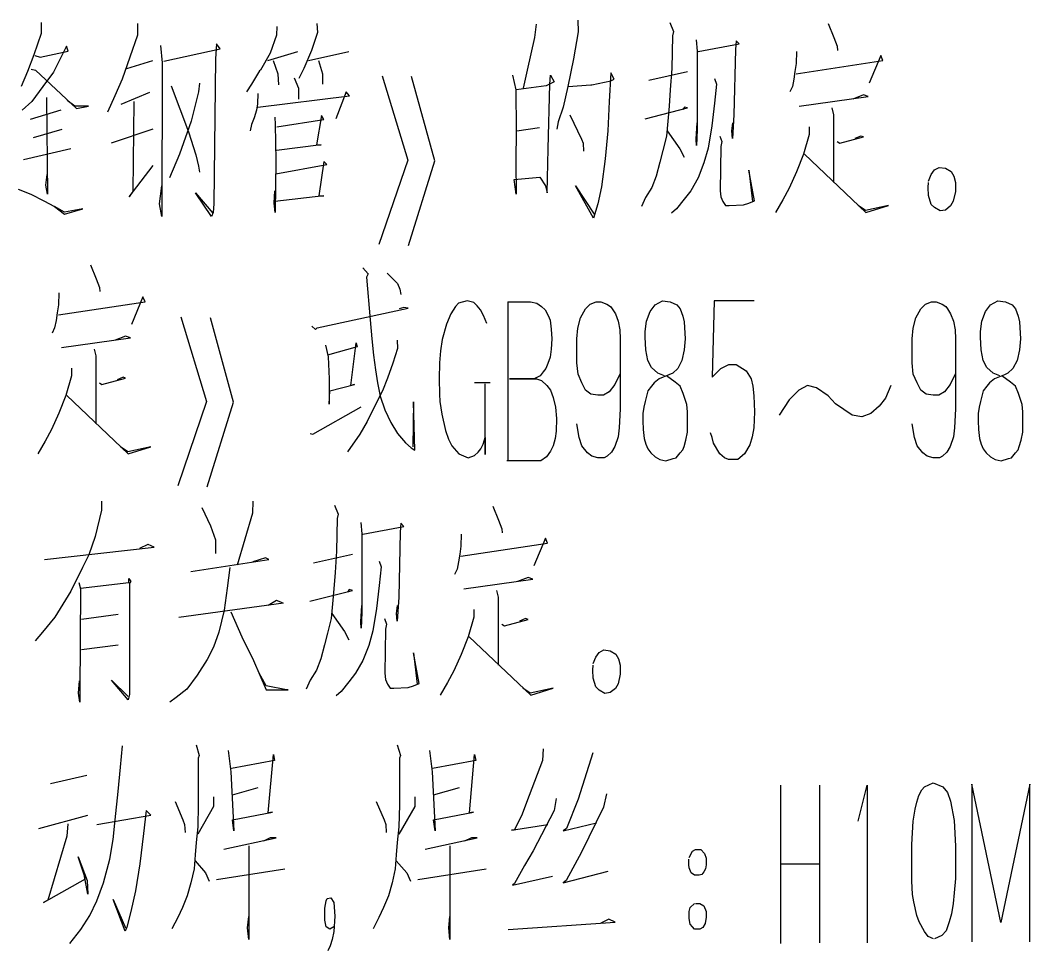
# Model space of a CAD drawing. Extents: x 0 to 8410, y 0 to 11890.
# Drawn here: x 7901.8 to 8152.7, y 10904.8 to 11136.2 of the extents above; entities that cross this region are included whole.
import ezdxf

# ---------------------------------------------------------------- set-up
doc = ezdxf.new("R2010")
doc.units = 0
doc.header["$MEASUREMENT"] = 0
doc.layers.add('6', color=7, linetype='Continuous')
doc.layers.add('8', color=7, linetype='Continuous')

# ---------------------------------------------------------------- blocks, each defined once
blk = doc.blocks.new('BLKENT759')
at = {"layer": '8', "color": 2, "linetype": 'Continuous'}
for p, q in [((7907.02, 11135.6), (7907.02, 11132.9)), ((7930.94, 11135.4), (7930.94, 11132.5)), ((7975.52, 11135.4), (7975.65, 11133.1)), ((8040.35, 11136.2), (8040.48, 11133.3)), ((8063.23, 11135.6), (8064.14, 11133.4)), ((8102.58, 11135.4), (8104.01, 11131.9)), ((7907.02, 11132.9), (7905.19, 11127.6)), ((7965.58, 11134.6), (7965.45, 11132.5)), ((7975.65, 11133.1), (7974.21, 11128.7)), ((8030.03, 11135.2), (8029.63, 11131.9)), ((8040.48, 11133.3), (8039.31, 11126.6)), ((8064.14, 11133.4), (8063.88, 11132.3)), ((7930.94, 11132.5), (7927.15, 11121.5)), ((7965.45, 11132.5), (7963.88, 11128)), ((8029.63, 11131.9), (8027.8, 11123.8)), ((8063.88, 11132.3), (8063.75, 11124.2)), ((8069.77, 11131.3), (8070.03, 11128.5)), ((8079.7, 11131.1), (8079.57, 11128.9)), ((8080.48, 11130.3), (8079.7, 11131.1)), ((8104.01, 11131.9), (8104.8, 11129.7)), ((7906.76, 11127), (7913.69, 11128.5)), ((7913.3, 11129.7), (7910.03, 11123.3)), ((7913.69, 11128.5), (7913.3, 11129.7)), ((7936.69, 11129.9), (7937.09, 11125.6)), ((7937.48, 11126), (7951.46, 11129.1)), ((7950.55, 11130.3), (7950.29, 11126.6)), ((7951.46, 11129.1), (7950.55, 11130.3)), ((7963.88, 11128), (7961.53, 11123.8)), ((7963.36, 11126.2), (7970.81, 11128.4)), ((7974.21, 11128.7), (7972.25, 11124.2)), ((7973.43, 11126.2), (7983.49, 11128.4)), ((8070.03, 11128.5), (8070.03, 11108.9)), ((8070.29, 11128.4), (8080.48, 11130.3)), ((8079.57, 11128.9), (8079.18, 11112.7)), ((8094.73, 11128.4), (8094.6, 11125.4)), ((8104.8, 11129.7), (8104.93, 11128.7)), ((7905.19, 11127.6), (7903.62, 11123.4)), ((7905.45, 11127.4), (7906.76, 11127)), ((7928.33, 11124.2), (7934.73, 11126.2)), ((7937.09, 11125.6), (7936.96, 11087.4)), ((7950.29, 11126.6), (7949.9, 11090.5)), ((7964.67, 11126.2), (7965.84, 11122.9)), ((7975.91, 11126.2), (7976.95, 11122.9)), ((8039.31, 11126.6), (8037.87, 11119.7)), ((8094.6, 11125.4), (8094.34, 11123.4)), ((8094.6, 11122.9), (8116.17, 11126.2)), ((8115.65, 11127.4), (8112.77, 11120.5)), ((8116.17, 11126.2), (8115.65, 11127.4)), ((7903.62, 11123.4), (7902.05, 11119.7)), ((7904.54, 11124), (7905.58, 11123.8)), ((7905.58, 11123.8), (7915.78, 11114.2)), ((7910.03, 11123.3), (7907.41, 11119.7)), ((7961.27, 11123.6), (7959.31, 11120.3)), ((7961.53, 11123.8), (7961.27, 11123.6)), ((7965.84, 11122.9), (7965.97, 11120.1)), ((7972.25, 11124.2), (7971.07, 11121.7)), ((7976.95, 11122.9), (7976.95, 11120.3)), ((8027.8, 11123.8), (8026.76, 11119.3)), ((8048.59, 11123.1), (8048.2, 11116)), ((8049.37, 11121.5), (8048.59, 11123.1)), ((8058, 11121.3), (8067.67, 11123.4)), ((8063.75, 11124.2), (8063.36, 11118.9)), ((8094.34, 11123.4), (8094.08, 11121.5)), ((7927.15, 11121.5), (7925.32, 11117.4)), ((7946.37, 11120.5), (7946.11, 11118.4)), ((7969.9, 11121.9), (7970.94, 11119.3)), ((7991.73, 11122.4), (7998.13, 11101.4)), ((8004.8, 11101.2), (7999.05, 11122.2)), ((8024.14, 11122.5), (8024.93, 11118.9)), ((8034.47, 11120.9), (8032.51, 11119.9)), ((8033.43, 11120.3), (8033.56, 11122.5)), ((8033.56, 11122.5), (8034.47, 11120.9)), ((8043.88, 11120.1), (8048.59, 11121.1)), ((8048.59, 11121.1), (8049.37, 11121.5)), ((8074.34, 11121.7), (8074.86, 11120.3)), ((8094.08, 11121.5), (8093.69, 11119.7)), ((7907.41, 11119.7), (7904.67, 11116)), ((7933.95, 11118.2), (7926.76, 11115.2)), ((7939.31, 11119.9), (7943.62, 11108.4)), ((7946.11, 11118.4), (7944.28, 11111.1)), ((7959.31, 11120.3), (7958, 11118.4)), ((7960.88, 11118), (7960.75, 11115.4)), ((7970.94, 11119.3), (7970.94, 11116.6)), ((7982.84, 11118.4), (7980.22, 11111.7)), ((7983.62, 11117.4), (7982.84, 11118.4)), ((8024.93, 11118.9), (8025.06, 11108.9)), ((8032.51, 11119.9), (8025.06, 11118.9)), ((8033.03, 11104.2), (8033.43, 11120.3)), ((8037.87, 11119.7), (8036.69, 11114.6)), ((8038, 11119.7), (8043.62, 11120.1)), ((8043.62, 11120.1), (8043.88, 11120.1)), ((8063.36, 11118.9), (8063.1, 11114.8)), ((8074.86, 11120.3), (8074.34, 11115.6)), ((8093.69, 11119.7), (8093.03, 11118.4)), ((7904.67, 11116), (7902.32, 11113.8)), ((7908.33, 11117), (7908.59, 11092.9)), ((7915.39, 11114.8), (7913.43, 11116.2)), ((7925.32, 11117.4), (7923.49, 11113.3)), ((7930.03, 11116), (7929.77, 11093.6)), ((7960.75, 11115.4), (7960.48, 11113.8)), ((7960.88, 11114.6), (7983.62, 11117.4)), ((8048.2, 11116), (8047.8, 11108.7)), ((8074.34, 11115.6), (8073.69, 11109.9)), ((8095.39, 11114.8), (8112.51, 11117.2)), ((8111.33, 11117.6), (8108.72, 11116.6)), ((8112.51, 11117.2), (8111.33, 11117.6)), ((7911.86, 11113.8), (7904.28, 11111.5)), ((7918.79, 11114.8), (7915.39, 11114.8)), ((7915.78, 11114.2), (7918.79, 11114.8)), ((7960.48, 11113.8), (7959.96, 11111.9)), ((8036.69, 11114.6), (8035.52, 11110.9)), ((8057.08, 11111.7), (8067.67, 11114.4)), ((8063.1, 11114.8), (8062.71, 11111.1)), ((8066.89, 11114.6), (8066.5, 11114)), ((8067.67, 11114.4), (8066.89, 11114.6)), ((8103.49, 11114.4), (8103.88, 11112.7)), ((7944.28, 11111.1), (7941.4, 11102.9)), ((7959.31, 11110.3), (7958.92, 11108.7)), ((7959.96, 11111.9), (7959.31, 11110.3)), ((7965.06, 11112.1), (7965.19, 11110.3)), ((7965.19, 11110.3), (7965.32, 11101.3)), ((7965.58, 11109.7), (7977.22, 11111.5)), ((7976.69, 11112.5), (7975.39, 11105.2)), ((7977.22, 11111.5), (7976.69, 11112.5)), ((8035.52, 11110.9), (8035.12, 11109.1)), ((8038.39, 11112.7), (8041.27, 11106.6)), ((8062.71, 11111.1), (8062.44, 11107.4)), ((8069.77, 11106.6), (8070.03, 11110.7)), ((8078.65, 11108.7), (8078.92, 11110.7)), ((8079.18, 11112.7), (8078.78, 11106.8)), ((8103.88, 11112.7), (8103.88, 11095.8)), ((7905.06, 11107), (7912.25, 11109.1)), ((7934.73, 11109.1), (7924.41, 11105.6)), ((7943.62, 11108.4), (7945.45, 11102.7)), ((8025.06, 11108.9), (8024.93, 11100.9)), ((8025.19, 11108.7), (8030.81, 11109.5)), ((8047.8, 11108.7), (8047.15, 11101.7)), ((8062.58, 11108.7), (8065.71, 11104.2)), ((8070.03, 11108.9), (8069.9, 11105)), ((8073.69, 11109.9), (8072.77, 11104.4)), ((8078.78, 11106.8), (8078.65, 11108.7)), ((8097.87, 11107.8), (8096.43, 11102.9)), ((8097.87, 11109.7), (8097.87, 11107.8)), ((8041.27, 11106.6), (8041.66, 11105.6)), ((8041.66, 11105.6), (8041.79, 11103.6)), ((8062.44, 11107.4), (8061.53, 11103.8)), ((8069.9, 11105), (8069.77, 11106.6)), ((8075.65, 11107.4), (8076.17, 11106)), ((8076.17, 11106), (8075.91, 11104.8)), ((8104.8, 11106), (8105.45, 11105.6)), ((8105.45, 11105.6), (8111.33, 11107.2)), ((8110.68, 11107.4), (8109.24, 11106.8)), ((8111.33, 11107.2), (8110.68, 11107.4)), ((7914.34, 11104.2), (7902.58, 11101.5)), ((7941.4, 11102.9), (7938.92, 11097)), ((7976.56, 11105.2), (7965.45, 11103.8)), ((7975.39, 11105.2), (7976.56, 11105.2)), ((8032.77, 11093.3), (8033.03, 11104.2)), ((8061.53, 11103.8), (8060.75, 11100.9)), ((8065.71, 11104.2), (8066.76, 11102.1)), ((8072.77, 11104.4), (8071.73, 11100.7)), ((8075.91, 11104.8), (8075.78, 11093.8)), ((8096.43, 11102.9), (8094.73, 11098.5)), ((8096.69, 11102.9), (8111.99, 11088.4)), ((7945.45, 11102.7), (7946.11, 11099.9)), ((7965.32, 11101.3), (7965.19, 11088.4)), ((7965.32, 11098), (7978, 11100.3)), ((7977.22, 11101.1), (7976.04, 11092.5)), ((7978, 11100.3), (7977.22, 11101.1)), ((7998.13, 11101.4), (7990.94, 11080.4)), ((7998.26, 11080.2), (8004.8, 11101.2)), ((8024.93, 11100.9), (8025.06, 11092.9)), ((8047.15, 11101.7), (8046.24, 11094.8)), ((8060.75, 11100.9), (8059.83, 11097.4)), ((8071.73, 11100.7), (8070.29, 11097)), ((7908.2, 11095.2), (7908.46, 11097.8)), ((7928.85, 11092.3), (7934.86, 11100.1)), ((7946.11, 11099.9), (7946.37, 11098.4)), ((8084.27, 11091.3), (8082.84, 11098.9)), ((8082.84, 11098.9), (8083.75, 11091.1)), ((8094.73, 11098.5), (8092.9, 11094.4)), ((8127.54, 11096.2), (8128.2, 11097.8)), ((8128.2, 11097.8), (8128.98, 11099)), ((8128.98, 11099), (8130.16, 11099.6)), ((8130.16, 11099.6), (8131.73, 11099.4)), ((8131.73, 11099.4), (8133.16, 11098.6)), ((8133.16, 11098.6), (8133.82, 11097.4)), ((8024.54, 11096.6), (8030.94, 11097.2)), ((8025.06, 11092.9), (8024.54, 11096.6)), ((8030.94, 11097.2), (8032.38, 11095)), ((8059.83, 11097.4), (8058.78, 11094.6)), ((8070.29, 11097), (8068.46, 11093.8)), ((8127.41, 11094.6), (8127.54, 11095.8)), ((8133.82, 11097.4), (8134.21, 11095.8)), ((8134.21, 11095.8), (8134.21, 11093.6)), ((7901.27, 11094.2), (7904.41, 11092.9)), ((7904.41, 11092.9), (7907.67, 11091.3)), ((7908.59, 11092.9), (7908.2, 11095.2)), ((7929.77, 11093.6), (7928.85, 11092.3)), ((7936.43, 11090.5), (7936.96, 11095)), ((7949.37, 11087.4), (7945.32, 11093.3)), ((7945.32, 11093.3), (7949.64, 11088.2)), ((7964.93, 11090.7), (7965.06, 11093.8)), ((8032.38, 11095), (8032.77, 11093.3)), ((8044.27, 11087), (8039.83, 11095)), ((8039.83, 11095), (8044.41, 11088)), ((8046.24, 11094.8), (8045.32, 11090.5)), ((8058.78, 11094.6), (8057.22, 11092.1)), ((8068.46, 11093.8), (8066.76, 11091.7)), ((8075.78, 11093.8), (8075.91, 11092.3)), ((8092.9, 11094.4), (8091.33, 11091.5)), ((8127.54, 11092.6), (8127.41, 11094.6)), ((8134.21, 11093.6), (8133.69, 11091.2)), ((7907.67, 11091.3), (7910.29, 11089.9)), ((7936.96, 11087.4), (7936.43, 11090.5)), ((7949.9, 11090.5), (7949.77, 11088.4)), ((7965.19, 11088.4), (7964.93, 11090.7)), ((7977.22, 11092.5), (7965.06, 11091.1)), ((7976.04, 11092.5), (7977.22, 11092.5)), ((8045.32, 11090.5), (8044.27, 11087)), ((8057.22, 11092.1), (8056.17, 11089.9)), ((8066.76, 11091.7), (8064.93, 11089.3)), ((8075.91, 11092.3), (8076.43, 11091.1)), ((8076.43, 11091.1), (8077.08, 11090.1)), ((8078, 11090.1), (8081.53, 11090.3)), ((8081.53, 11090.3), (8082.84, 11090.7)), ((8082.84, 11090.7), (8084.27, 11091.3)), ((8091.33, 11091.5), (8089.5, 11088.4)), ((8128.2, 11090.4), (8127.54, 11092.6)), ((8128.98, 11089.6), (8128.2, 11090.4)), ((8133.69, 11091.2), (8133.03, 11090)), ((7910.29, 11089.9), (7912.77, 11088)), ((7912.77, 11088.5), (7910.29, 11089.9)), ((7912.77, 11088), (7917.35, 11089.3)), ((7917.35, 11089.3), (7912.77, 11088.5)), ((7949.77, 11088.4), (7949.37, 11087.4)), ((8064.93, 11089.3), (8063.62, 11088.2)), ((8077.08, 11090.1), (8078, 11090.1)), ((8111.86, 11088.9), (8110.03, 11090.1)), ((8117.61, 11090.1), (8111.86, 11088.9)), ((8111.99, 11088.4), (8117.61, 11090.1)), ((8130.42, 11088.8), (8128.98, 11089.6)), ((8131.73, 11089), (8130.42, 11088.8)), ((8133.03, 11090), (8131.73, 11089)), ((7919.24, 11075.4), (7920.68, 11071.9)), ((7986.95, 11074.6), (7988.26, 11073.1)), ((7988.26, 11073.1), (7987.87, 11072.3)), ((7992.97, 11073.3), (7995.58, 11070.7)), ((7920.68, 11071.9), (7921.46, 11069.7)), ((7987.87, 11072.3), (7988.78, 11061.7)), ((7995.58, 11070.7), (7996.1, 11069.3)), ((7911.4, 11068.4), (7911.27, 11065.4)), ((7921.46, 11069.7), (7921.59, 11068.7)), ((7996.1, 11069.3), (7996.37, 11068)), ((7911.27, 11065.4), (7911.01, 11063.4)), ((7911.27, 11062.9), (7932.84, 11066.2)), ((7932.31, 11067.4), (7929.44, 11060.5)), ((7932.84, 11066.2), (7932.31, 11067.4)), ((8010.74, 11065.8), (8009.96, 11065)), ((8012.84, 11066.4), (8010.74, 11065.8)), ((8014.53, 11066), (8012.84, 11066.4)), ((8015.38, 11065.2), (8014.53, 11066)), ((8016.17, 11064.2), (8015.38, 11065.2)), ((8022.97, 11066.2), (8028.65, 11066.2)), ((8023.1, 11026.6), (8023.1, 11066.2)), ((8028.65, 11066.2), (8030.16, 11065.8)), ((8030.16, 11065.8), (8031.33, 11065)), ((8042.31, 11064.4), (8043.42, 11065.6)), ((8043.42, 11065.6), (8044.93, 11066.2)), ((8044.93, 11066.2), (8046.1, 11066.2)), ((8046.1, 11066.2), (8047.61, 11065.6)), ((8047.61, 11065.6), (8048.46, 11065)), ((8058.39, 11063.8), (8059.57, 11065.4)), ((8059.57, 11065.4), (8061.4, 11066.4)), ((8061.4, 11066.4), (8063.36, 11066.2)), ((8063.36, 11066.2), (8064.99, 11065.4)), ((8064.99, 11065.4), (8065.78, 11064.4)), ((8074.27, 11066.4), (8073.75, 11047.4)), ((8084.21, 11066.4), (8074.27, 11066.4)), ((8125.65, 11064.4), (8126.76, 11065.6)), ((8126.76, 11065.6), (8128.26, 11066.2)), ((8128.26, 11066.2), (8129.44, 11066.2)), ((8129.44, 11066.2), (8130.94, 11065.6)), ((8130.94, 11065.6), (8131.79, 11065)), ((8141.73, 11063.8), (8142.9, 11065.4)), ((8142.9, 11065.4), (8144.73, 11066.4)), ((8144.73, 11066.4), (8146.69, 11066.2)), ((8146.69, 11066.2), (8148.33, 11065.4)), ((8148.33, 11065.4), (8149.11, 11064.4)), ((7911.01, 11063.4), (7910.74, 11061.5)), ((7975.58, 11059.7), (7998.2, 11064.6)), ((7997.15, 11064.8), (7995.97, 11064.4)), ((7998.2, 11064.6), (7997.15, 11064.8)), ((8008.85, 11063.2), (8007.74, 11060.6)), ((8009.96, 11065), (8008.85, 11063.2)), ((8016.95, 11062.8), (8016.17, 11064.2)), ((8017.8, 11060.8), (8016.95, 11062.8)), ((8031.33, 11065), (8032.25, 11064.2)), ((8032.25, 11064.2), (8032.97, 11062.8)), ((8032.97, 11062.8), (8033.49, 11061.6)), ((8041.07, 11062.2), (8042.31, 11064.4)), ((8048.46, 11065), (8048.91, 11064.4)), ((8048.91, 11064.4), (8049.7, 11063.2)), ((8049.7, 11063.2), (8050.42, 11061.4)), ((8057.48, 11061.4), (8058.39, 11063.8)), ((8065.78, 11064.4), (8066.5, 11062.6)), ((8124.4, 11062.2), (8125.65, 11064.4)), ((8131.79, 11065), (8132.25, 11064.4)), ((8132.25, 11064.4), (8133.03, 11063.2)), ((8133.03, 11063.2), (8133.75, 11061.4)), ((8140.81, 11061.4), (8141.73, 11063.8)), ((8149.11, 11064.4), (8149.83, 11062.6)), ((7910.74, 11061.5), (7910.35, 11059.7)), ((7941.72, 11062.4), (7948.13, 11041.4)), ((7954.8, 11041.2), (7949.05, 11062.2)), ((7988.78, 11061.7), (7989.18, 11057)), ((8007.74, 11060.6), (8006.69, 11056.8)), ((8033.49, 11061.6), (8033.75, 11059.4)), ((8040.35, 11059.6), (8041.07, 11062.2)), ((8050.42, 11061.4), (8050.81, 11059.2)), ((8057.15, 11058.8), (8057.48, 11061.4)), ((8066.5, 11062.6), (8066.82, 11061.2)), ((8066.82, 11061.2), (8067.02, 11057)), ((8123.69, 11059.6), (8124.4, 11062.2)), ((8133.75, 11061.4), (8134.14, 11059.2)), ((8140.48, 11058.8), (8140.81, 11061.4)), ((8149.83, 11062.6), (8150.16, 11061.2)), ((8150.16, 11061.2), (8150.35, 11057)), ((7910.35, 11059.7), (7909.7, 11058.4)), ((7974.27, 11060.1), (7975.19, 11059.3)), ((7975.19, 11059.3), (7975.58, 11059.7)), ((8033.75, 11059.4), (8033.88, 11057)), ((8040.16, 11057), (8040.35, 11059.6)), ((8050.81, 11059.2), (8050.88, 11057)), ((8057.15, 11057.4), (8057.15, 11058.8)), ((8123.49, 11057), (8123.69, 11059.6)), ((8134.14, 11059.2), (8134.21, 11057)), ((8140.48, 11057.4), (8140.48, 11058.8)), ((7912.05, 11054.8), (7929.18, 11057.2)), ((7928, 11057.6), (7925.39, 11056.6)), ((7929.18, 11057.2), (7928, 11057.6)), ((7977.67, 11055.4), (7978.33, 11052.5)), ((7983.95, 11045.4), (7985.25, 11056)), ((7985.25, 11056), (7985.52, 11055)), ((7989.18, 11057), (7989.57, 11052.9)), ((7995.45, 11056.6), (7995.58, 11054.6)), ((8006.69, 11056.8), (8006.23, 11054)), ((8033.88, 11057), (8033.75, 11054.4)), ((8040.16, 11054.2), (8040.16, 11057)), ((8050.88, 11057), (8050.88, 11047.8)), ((8057.28, 11054.2), (8057.15, 11057.4)), ((8067.02, 11057), (8066.82, 11054.2)), ((8123.49, 11054.2), (8123.49, 11057)), ((8134.21, 11057), (8134.21, 11047.8)), ((8140.61, 11054.2), (8140.48, 11057.4)), ((8150.35, 11057), (8150.16, 11054.2)), ((7920.16, 11054.4), (7920.55, 11052.7)), ((7920.55, 11052.7), (7920.55, 11035.8)), ((7985.52, 11055), (7978.2, 11052.9)), ((7989.57, 11052.9), (7990.09, 11049.3)), ((7995.58, 11054.6), (7994.4, 11050.9)), ((8006.23, 11054), (8005.97, 11051)), ((8033.75, 11054.4), (8033.49, 11052.4)), ((8040.16, 11051), (8040.16, 11054.2)), ((8057.8, 11051.6), (8057.28, 11054.2)), ((8066.82, 11054.2), (8066.23, 11051.6)), ((8123.49, 11051), (8123.49, 11054.2)), ((8141.14, 11051.6), (8140.61, 11054.2)), ((8150.16, 11054.2), (8149.57, 11051.6)), ((7978.33, 11052.5), (7978.59, 11047)), ((7994.4, 11050.9), (7993.1, 11047.2)), ((8005.97, 11051), (8005.91, 11047)), ((8032.9, 11050.8), (8032.44, 11049.6)), ((8033.49, 11052.4), (8032.9, 11050.8)), ((8040.42, 11048.2), (8040.16, 11051)), ((8058.72, 11049.8), (8057.8, 11051.6)), ((8066.23, 11051.6), (8065.19, 11049.6)), ((8075.91, 11049.6), (8077.87, 11050.6)), ((8077.87, 11050.6), (8079.76, 11050.6)), ((8079.76, 11050.6), (8082.25, 11049)), ((8123.75, 11048.2), (8123.49, 11051)), ((8142.05, 11049.8), (8141.14, 11051.6)), ((8149.57, 11051.6), (8148.52, 11049.6)), ((7914.54, 11047.8), (7913.1, 11042.9)), ((7914.54, 11049.7), (7914.54, 11047.8)), ((7990.09, 11049.3), (7990.61, 11046)), ((8031.01, 11047.8), (8029.83, 11047.2)), ((8031.79, 11048.8), (8031.01, 11047.8)), ((8032.44, 11049.6), (8031.79, 11048.8)), ((8041.33, 11046), (8040.42, 11048.2)), ((8050.81, 11048.2), (8049.57, 11045.6)), ((8050.88, 11047.8), (8050.88, 11039.6)), ((8060.22, 11048.4), (8058.72, 11049.8)), ((8061.92, 11047.8), (8060.22, 11048.4)), ((8063.03, 11048), (8060.61, 11047)), ((8064.6, 11046.2), (8062.38, 11047.8)), ((8063.95, 11048.4), (8063.03, 11048)), ((8065.19, 11049.6), (8063.95, 11048.4)), ((8073.75, 11047.4), (8075.91, 11049.6)), ((8082.25, 11049), (8083.42, 11047)), ((8124.67, 11046), (8123.75, 11048.2)), ((8134.14, 11048.2), (8132.9, 11045.6)), ((8134.21, 11047.8), (8134.21, 11039.6)), ((8143.56, 11048.4), (8142.05, 11049.8)), ((8145.26, 11047.8), (8143.56, 11048.4)), ((8146.37, 11048), (8143.95, 11047)), ((8147.93, 11046.2), (8145.71, 11047.8)), ((8147.28, 11048.4), (8146.37, 11048)), ((8148.52, 11049.6), (8147.28, 11048.4)), ((7921.46, 11046), (7922.12, 11045.6)), ((7922.12, 11045.6), (7928, 11047.2)), ((7927.35, 11047.4), (7925.91, 11046.8)), ((7928, 11047.2), (7927.35, 11047.4)), ((7978.59, 11047), (7978.59, 11040.7)), ((7978.72, 11044), (7984.86, 11045.6)), ((7984.86, 11045.6), (7983.95, 11045.4)), ((7990.61, 11046), (7991.27, 11042.7)), ((7993.1, 11047.2), (7991.79, 11044)), ((8005.91, 11047), (8005.97, 11043.2)), ((8018.59, 11046), (8014.67, 11046)), ((8017.35, 11028.2), (8017.35, 11045.8)), ((8029.63, 11047), (8023.36, 11047)), ((8023.36, 11047), (8030.09, 11047)), ((8029.83, 11047.2), (8029.63, 11047)), ((8030.09, 11047), (8031.33, 11046.6)), ((8031.33, 11046.6), (8032.64, 11045.4)), ((8032.64, 11045.4), (8033.55, 11044.2)), ((8042.31, 11044.2), (8041.33, 11046)), ((8049.57, 11045.6), (8048.2, 11043.8)), ((8058.72, 11045.2), (8057.8, 11044)), ((8059.37, 11046), (8058.72, 11045.2)), ((8060.61, 11047), (8059.37, 11046)), ((8065.78, 11045.2), (8064.6, 11046.2)), ((8066.56, 11043.4), (8065.78, 11045.2)), ((8083.42, 11047), (8083.88, 11045.2)), ((8083.88, 11045.2), (8084.14, 11042.8)), ((8097.48, 11045.4), (8095.26, 11044.2)), ((8099.7, 11044.8), (8097.48, 11045.4)), ((8118.13, 11045.4), (8116.82, 11042.2)), ((8125.65, 11044.2), (8124.67, 11046)), ((8132.9, 11045.6), (8131.53, 11043.8)), ((8142.05, 11045.2), (8141.14, 11044)), ((8142.71, 11046), (8142.05, 11045.2)), ((8143.95, 11047), (8142.71, 11046)), ((8149.11, 11045.2), (8147.93, 11046.2)), ((8149.9, 11043.4), (8149.11, 11045.2)), ((7913.1, 11042.9), (7911.4, 11038.5)), ((7913.36, 11042.9), (7928.65, 11028.4)), ((7978.59, 11040.7), (7978.72, 11044)), ((7991.79, 11044), (7989.96, 11040.3)), ((7991.27, 11042.7), (7992.44, 11039.3)), ((8005.97, 11043.2), (8006.1, 11041.4)), ((8033.55, 11044.2), (8034.27, 11042.4)), ((8043.62, 11043.2), (8042.31, 11044.2)), ((8045.32, 11043), (8043.62, 11043.2)), ((8046.76, 11043), (8045.32, 11043)), ((8048.2, 11043.8), (8046.76, 11043)), ((8057.8, 11044), (8057.08, 11041.4)), ((8067.48, 11040.6), (8066.56, 11043.4)), ((8084.14, 11042.8), (8084.27, 11038.8)), ((8095.26, 11044.2), (8092.9, 11041.8)), ((8102.58, 11042.8), (8099.7, 11044.8)), ((8104.41, 11040.8), (8102.58, 11042.8)), ((8126.95, 11043.2), (8125.65, 11044.2)), ((8128.65, 11043), (8126.95, 11043.2)), ((8130.09, 11043), (8128.65, 11043)), ((8131.53, 11043.8), (8130.09, 11043)), ((8141.14, 11044), (8140.42, 11041.4)), ((8150.81, 11040.6), (8149.9, 11043.4)), ((7948.13, 11041.4), (7940.94, 11020.4)), ((7948.26, 11020.2), (7954.8, 11041.2)), ((7974.53, 11033.3), (7986.56, 11040.1)), ((7989.96, 11040.3), (7988, 11036.4)), ((7999.5, 11041.3), (7999.37, 11030.1)), ((7999.89, 11029.3), (7999.5, 11041.3)), ((8006.1, 11041.4), (8006.56, 11038.2)), ((8034.27, 11042.4), (8034.8, 11040)), ((8057.08, 11041.4), (8056.76, 11040)), ((8067.61, 11038.8), (8067.48, 11040.6)), ((8092.9, 11041.8), (8090.42, 11038)), ((8108.59, 11038), (8104.41, 11040.8)), ((8115.26, 11040.2), (8113.16, 11038.4)), ((8116.82, 11042.2), (8115.26, 11040.2)), ((8140.42, 11041.4), (8140.09, 11040)), ((8150.94, 11038.8), (8150.81, 11040.6)), ((7911.4, 11038.5), (7909.57, 11034.4)), ((7992.44, 11039.3), (7993.88, 11036.2)), ((8006.56, 11038.2), (8007.48, 11034.2)), ((8034.8, 11040), (8035.06, 11037.2)), ((8050.88, 11039.6), (8050.68, 11034.8)), ((8056.76, 11040), (8056.56, 11038.4)), ((8056.56, 11038.4), (8056.56, 11036.6)), ((8067.61, 11036.2), (8067.61, 11038.8)), ((8084.27, 11038.8), (8084.08, 11034.8)), ((8110.94, 11037.6), (8108.59, 11038)), ((8113.16, 11038.4), (8110.94, 11037.6)), ((8134.21, 11039.6), (8134.01, 11034.8)), ((8140.09, 11040), (8139.9, 11038.4)), ((8139.9, 11038.4), (8139.9, 11036.6)), ((8150.94, 11036.2), (8150.94, 11038.8)), ((7988, 11036.4), (7986.17, 11033.3)), ((7993.88, 11036.2), (7995.58, 11033.4)), ((8035.06, 11037.2), (8034.99, 11034)), ((8040.68, 11032.4), (8040.16, 11035.8)), ((8056.56, 11036.6), (8056.63, 11034.4)), ((8067.61, 11033.8), (8067.61, 11036.2)), ((8124.01, 11032.4), (8123.49, 11035.8)), ((8139.9, 11036.6), (8139.96, 11034.4)), ((8150.94, 11033.8), (8150.94, 11036.2)), ((7909.57, 11034.4), (7908, 11031.5)), ((7973.88, 11033.4), (7974.53, 11033.3)), ((7986.17, 11033.3), (7983.16, 11028.9)), ((7995.58, 11033.4), (7997.54, 11031.1)), ((8007.48, 11034.2), (8008.26, 11032)), ((8034.99, 11034), (8034.73, 11032.2)), ((8050.42, 11032.6), (8049.57, 11030.2)), ((8050.68, 11034.8), (8050.42, 11032.6)), ((8056.63, 11034.4), (8056.89, 11032.2)), ((8067.22, 11031.8), (8067.61, 11033.8)), ((8073.75, 11032.4), (8073.36, 11033.6)), ((8083.69, 11032.6), (8083.1, 11030.6)), ((8084.08, 11034.8), (8083.69, 11032.6)), ((8133.75, 11032.6), (8132.9, 11030.2)), ((8134.01, 11034.8), (8133.75, 11032.6)), ((8139.96, 11034.4), (8140.22, 11032.2)), ((8150.55, 11031.8), (8150.94, 11033.8)), ((7908, 11031.5), (7906.17, 11028.4)), ((7928.52, 11028.9), (7926.69, 11030.1)), ((7934.27, 11030.1), (7928.52, 11028.9)), ((7928.65, 11028.4), (7934.27, 11030.1)), ((7997.54, 11031.1), (7998.98, 11029.9)), ((8008.26, 11032), (8009.04, 11030.4)), ((8009.04, 11030.4), (8010.81, 11028.4)), ((8016.23, 11029.6), (8016.82, 11030.8)), ((8016.82, 11030.8), (8017.35, 11032.4)), ((8017.35, 11032.4), (8017.35, 11028.2)), ((8034.27, 11030.4), (8033.62, 11029)), ((8034.73, 11032.2), (8034.27, 11030.4)), ((8041.4, 11030.4), (8040.68, 11032.4)), ((8042.77, 11028.6), (8041.4, 11030.4)), ((8049.57, 11030.2), (8048.78, 11028.8)), ((8056.89, 11032.2), (8057.28, 11030.8)), ((8057.28, 11030.8), (8057.74, 11029.6)), ((8066.43, 11029.4), (8066.76, 11030.2)), ((8066.76, 11030.2), (8067.22, 11031.8)), ((8074.08, 11031), (8073.75, 11032.4)), ((8075.65, 11028.4), (8074.08, 11031)), ((8083.1, 11030.6), (8081.79, 11028.4)), ((8124.73, 11030.4), (8124.01, 11032.4)), ((8126.1, 11028.6), (8124.73, 11030.4)), ((8132.9, 11030.2), (8132.12, 11028.8)), ((8140.22, 11032.2), (8140.61, 11030.8)), ((8140.61, 11030.8), (8141.07, 11029.6)), ((8149.77, 11029.4), (8150.09, 11030.2)), ((8150.09, 11030.2), (8150.55, 11031.8)), ((7998.98, 11029.9), (7999.89, 11029.3)), ((8010.81, 11028.4), (8013.16, 11027.4)), ((8013.16, 11027.4), (8014.67, 11028)), ((8014.67, 11028), (8015.58, 11028.8)), ((8015.58, 11028.8), (8016.23, 11029.6)), ((8032.57, 11027.6), (8031.2, 11026.6)), ((8033.62, 11029), (8032.57, 11027.6)), ((8043.88, 11027.8), (8042.77, 11028.6)), ((8045.32, 11027.4), (8043.88, 11027.8)), ((8047.67, 11027.8), (8046.89, 11027.4)), ((8048.78, 11028.8), (8047.67, 11027.8)), ((8057.74, 11029.6), (8058.52, 11028.6)), ((8058.52, 11028.6), (8059.63, 11027.6)), ((8059.63, 11027.6), (8060.74, 11027)), ((8064.8, 11027.4), (8065.78, 11028.6)), ((8065.78, 11028.6), (8066.43, 11029.4)), ((8076.82, 11027.4), (8075.65, 11028.4)), ((8081.79, 11028.4), (8080.16, 11027)), ((8127.22, 11027.8), (8126.1, 11028.6)), ((8128.65, 11027.4), (8127.22, 11027.8)), ((8131.01, 11027.8), (8130.22, 11027.4)), ((8132.12, 11028.8), (8131.01, 11027.8)), ((8141.07, 11029.6), (8141.86, 11028.6)), ((8141.86, 11028.6), (8142.97, 11027.6)), ((8142.97, 11027.6), (8144.08, 11027)), ((8148.13, 11027.4), (8149.11, 11028.6)), ((8149.11, 11028.6), (8149.77, 11029.4)), ((8031.2, 11026.6), (8022.71, 11026.6)), ((8046.89, 11027.4), (8045.32, 11027.4)), ((8060.74, 11027), (8062.25, 11026.6)), ((8062.25, 11026.6), (8064.08, 11027.2)), ((8064.08, 11027.2), (8064.8, 11027.4)), ((8077.8, 11027), (8076.82, 11027.4)), ((8080.16, 11027), (8077.8, 11027)), ((8130.22, 11027.4), (8128.65, 11027.4)), ((8144.08, 11027), (8145.58, 11026.6)), ((8145.58, 11026.6), (8147.41, 11027.2)), ((8147.41, 11027.2), (8148.13, 11027.4)), ((7921.99, 11016.6), (7921.99, 11014.4)), ((7946.96, 11015), (7949.05, 11010.5)), ((7959.64, 11016.6), (7959.51, 11013.6)), ((7979.9, 11015.6), (7980.81, 11013.4)), ((8019.24, 11015.4), (8020.68, 11011.9)), ((7921.99, 11014.4), (7920.42, 11007.8)), ((7959.51, 11013.6), (7955.72, 11000.7)), ((7980.81, 11013.4), (7980.55, 11012.3)), ((7949.05, 11010.5), (7950.36, 11007)), ((7980.55, 11012.3), (7980.42, 11004.2)), ((7986.43, 11011.3), (7986.7, 11008.5)), ((7986.96, 11008.4), (7997.15, 11010.3)), ((7996.37, 11011.1), (7996.24, 11008.9)), ((7997.15, 11010.3), (7996.37, 11011.1)), ((8020.68, 11011.9), (8021.47, 11009.7)), ((7920.42, 11007.8), (7918.85, 11003.3)), ((7986.7, 11008.5), (7986.7, 10988.9)), ((7996.24, 11008.9), (7995.85, 10992.7)), ((8011.4, 11008.4), (8011.27, 11005.4)), ((8021.47, 11009.7), (8021.6, 11008.7)), ((7907.87, 11002.1), (7935.06, 11005.2)), ((7933.49, 11005.8), (7931.4, 11004.8)), ((7935.06, 11005.2), (7933.62, 11005.8)), ((7950.36, 11007), (7950.36, 11003.6)), ((8011.27, 11005.4), (8011.01, 11003.4)), ((8011.27, 11002.9), (8032.84, 11006.2)), ((8032.32, 11007.4), (8029.44, 11000.5)), ((8032.84, 11006.2), (8032.32, 11007.4)), ((7918.85, 11003.3), (7917.29, 11000.1)), ((7962.77, 11002.5), (7959.64, 11001.5)), ((7963.56, 11002.1), (7962.77, 11002.5)), ((7974.67, 11001.3), (7984.34, 11003.4)), ((7980.42, 11004.2), (7980.03, 10998.9)), ((8011.01, 11003.4), (8010.75, 11001.5)), ((7917.29, 11000.1), (7914.41, 10994.2)), ((7944.21, 10999.1), (7963.56, 11002.1)), ((7953.89, 11000.1), (7953.23, 10995)), ((7991.01, 11001.7), (7991.53, 11000.3)), ((7991.53, 11000.3), (7991.01, 10995.6)), ((8010.75, 11001.5), (8010.36, 10999.7)), ((7928.79, 10996.4), (7928.79, 10997.4)), ((7928.79, 10997.4), (7929.31, 10996.6)), ((7980.03, 10998.9), (7979.77, 10994.8)), ((8010.36, 10999.7), (8009.7, 10998.4)), ((8028, 10997.6), (8025.39, 10996.6)), ((8029.18, 10997.2), (8028, 10997.6)), ((7916.37, 10996.4), (7916.76, 10994.8)), ((7916.76, 10995), (7928.79, 10996.4)), ((7929.31, 10996.6), (7928.92, 10996.2)), ((7928.92, 10996.2), (7928.92, 10968.5)), ((7953.23, 10995), (7952.45, 10989.5)), ((7991.01, 10995.6), (7990.36, 10989.9)), ((8012.06, 10994.8), (8029.18, 10997.2)), ((7914.41, 10994.2), (7910.36, 10987.8)), ((7916.76, 10994.8), (7916.63, 10969.1)), ((7973.75, 10991.7), (7984.34, 10994.4)), ((7979.77, 10994.8), (7979.38, 10991.1)), ((7983.56, 10994.6), (7983.17, 10994)), ((7984.34, 10994.4), (7983.56, 10994.6)), ((7995.85, 10992.7), (7995.45, 10986.8)), ((8020.16, 10994.4), (8020.55, 10992.7)), ((8020.55, 10992.7), (8020.55, 10975.8)), ((7941.21, 10987.8), (7967.22, 10991.3)), ((7965.52, 10991.9), (7963.43, 10990.7)), ((7966.96, 10991.3), (7965.52, 10991.9)), ((7979.38, 10991.1), (7979.11, 10987.4)), ((7986.43, 10986.6), (7986.7, 10990.7)), ((7990.36, 10989.9), (7989.44, 10984.4)), ((7995.32, 10988.7), (7995.59, 10990.7)), ((7910.36, 10987.8), (7907.35, 10984)), ((7926.17, 10988.4), (7917.02, 10987.2)), ((7952.45, 10989.5), (7951.14, 10984)), ((7954.15, 10989.1), (7956.89, 10982.9)), ((7979.11, 10987.4), (7978.2, 10983.8)), ((7979.25, 10988.7), (7982.38, 10984.2)), ((7986.7, 10988.9), (7986.57, 10985)), ((7992.32, 10987.4), (7992.84, 10986)), ((7995.45, 10986.8), (7995.32, 10988.7)), ((8014.54, 10987.8), (8013.1, 10982.9)), ((8014.54, 10989.7), (8014.54, 10987.8)), ((8027.35, 10987.4), (8025.91, 10986.8)), ((8028, 10987.2), (8027.35, 10987.4)), ((7986.57, 10985), (7986.43, 10986.6)), ((7992.84, 10986), (7992.58, 10984.8)), ((8021.47, 10986), (8022.12, 10985.6)), ((8022.12, 10985.6), (8028, 10987.2)), ((7907.35, 10984), (7905.52, 10981.9)), ((7951.14, 10984), (7949.83, 10980.3)), ((7956.89, 10982.9), (7959.77, 10977)), ((7978.2, 10983.8), (7977.42, 10980.9)), ((7982.38, 10984.2), (7983.43, 10982.1)), ((7989.44, 10984.4), (7988.4, 10980.7)), ((7992.58, 10984.8), (7992.45, 10973.8)), ((8013.1, 10982.9), (8011.4, 10978.5)), ((8013.36, 10982.9), (8028.66, 10968.4)), ((7917.02, 10979.7), (7926.17, 10980.9)), ((7949.83, 10980.3), (7948.27, 10977.2)), ((7977.42, 10980.9), (7976.5, 10977.4)), ((7988.4, 10980.7), (7986.96, 10977)), ((7976.5, 10977.4), (7975.45, 10974.6)), ((8000.94, 10971.3), (7999.51, 10978.9)), ((7999.51, 10978.9), (8000.42, 10971.1)), ((8011.4, 10978.5), (8009.57, 10974.4)), ((8044.21, 10976.2), (8044.87, 10977.8)), ((8044.87, 10977.8), (8045.65, 10979)), ((8045.65, 10979), (8046.83, 10979.6)), ((8046.83, 10979.6), (8048.4, 10979.4)), ((8048.4, 10979.4), (8049.83, 10978.6)), ((8049.83, 10978.6), (8050.49, 10977.4)), ((8050.49, 10977.4), (8050.88, 10975.8)), ((7948.27, 10977.2), (7945.78, 10973.3)), ((7959.77, 10977), (7962.91, 10969.7)), ((7986.96, 10977), (7985.13, 10973.8)), ((8044.08, 10974.6), (8044.21, 10975.8)), ((8050.88, 10975.8), (8050.88, 10973.6)), ((7945.78, 10973.3), (7943.17, 10969.9)), ((7962.91, 10970.7), (7961.08, 10974)), ((7975.45, 10974.6), (7973.89, 10972.1)), ((7985.13, 10973.8), (7983.43, 10971.7)), ((7992.45, 10973.8), (7992.58, 10972.3)), ((7992.58, 10972.3), (7993.1, 10971.1)), ((8009.57, 10974.4), (8008, 10971.5)), ((8044.21, 10972.6), (8044.08, 10974.6)), ((8044.87, 10970.4), (8044.21, 10972.6)), ((8050.88, 10973.6), (8050.36, 10971.2)), ((7916.24, 10968.9), (7916.5, 10971.9)), ((7928.66, 10967.2), (7924.47, 10972.1)), ((7924.47, 10972.1), (7928.66, 10968)), ((7943.17, 10969.9), (7940.55, 10967.8)), ((7968, 10969.7), (7962.91, 10970.7)), ((7973.89, 10972.1), (7972.84, 10969.9)), ((7983.43, 10971.7), (7981.6, 10969.3)), ((7993.1, 10971.1), (7993.75, 10970.1)), ((7993.75, 10970.1), (7994.67, 10970.1)), ((7994.67, 10970.1), (7998.2, 10970.3)), ((7998.2, 10970.3), (7999.51, 10970.7)), ((7999.51, 10970.7), (8000.94, 10971.3)), ((8008, 10971.5), (8006.17, 10968.4)), ((8028.53, 10968.9), (8026.7, 10970.1)), ((8034.28, 10970.1), (8028.53, 10968.9)), ((8028.66, 10968.4), (8034.28, 10970.1)), ((8045.65, 10969.6), (8044.87, 10970.4)), ((8049.7, 10970), (8048.4, 10969)), ((8050.36, 10971.2), (8049.7, 10970)), ((7916.63, 10966.6), (7916.24, 10968.9)), ((7916.63, 10969.1), (7916.63, 10966.6)), ((7928.92, 10968.5), (7928.66, 10967.2)), ((7940.55, 10967.8), (7938.98, 10966.6)), ((7962.91, 10969.7), (7968.4, 10969.7)), ((7968.4, 10969.7), (7968, 10969.7)), ((7981.6, 10969.3), (7980.29, 10968.2)), ((8047.09, 10968.8), (8045.65, 10969.6)), ((8048.4, 10969), (8047.09, 10968.8)), ((7926.69, 10950.5), (7927.21, 10955.8)), ((7945.51, 10956), (7946.3, 10953.4)), ((7995.51, 10956), (7996.3, 10953.4)), ((8031.72, 10955), (8031.59, 10952.1)), ((7946.3, 10953.4), (7946.04, 10952.7)), ((7946.04, 10952.7), (7946.04, 10941.1)), ((7953.49, 10954.6), (7954.14, 10949.3)), ((7963.42, 10939.1), (7964.73, 10953.6)), ((7964.73, 10953.6), (7964.99, 10952.1)), ((7996.3, 10953.4), (7996.04, 10952.7)), ((7996.04, 10952.7), (7996.04, 10941.1)), ((8003.49, 10954.6), (8004.14, 10949.3)), ((8013.42, 10939.1), (8014.73, 10953.6)), ((8014.73, 10953.6), (8014.99, 10952.1)), ((8044.14, 10954), (8040.48, 10942.5)), ((7926.17, 10944.4), (7926.69, 10950.5)), ((7964.99, 10952.1), (7954.27, 10950.1)), ((8014.99, 10952.1), (8004.27, 10950.1)), ((8031.59, 10952.1), (8028.32, 10943.4)), ((7909.3, 10946.4), (7918.32, 10948.5)), ((7954.14, 10949.3), (7954.92, 10934.6)), ((8004.14, 10949.3), (8004.92, 10934.6)), ((7954.53, 10943.6), (7960.94, 10945.4)), ((8004.53, 10943.6), (8010.94, 10945.4)), ((8090.74, 10946), (8090.74, 10906.6)), ((8100.41, 10946), (8100.41, 10906.8)), ((8110.02, 10937), (8112.24, 10946)), ((8112.24, 10946), (8112.24, 10906.8)), ((8125.12, 10943.4), (8125.84, 10944.8)), ((8125.84, 10944.8), (8126.49, 10945.6)), ((8126.49, 10945.6), (8128.72, 10946.6)), ((8128.72, 10946.6), (8131.07, 10945.6)), ((8131.07, 10945.6), (8132.24, 10944.2)), ((8145.51, 10911.8), (8138.32, 10946.2)), ((8138.32, 10946.2), (8138.32, 10907)), ((8152.7, 10946.2), (8145.51, 10911.8)), ((8152.7, 10907), (8152.7, 10946.2)), ((7925.38, 10937.4), (7926.17, 10944.4)), ((7949.83, 10943.1), (7949.83, 10940.7)), ((7999.83, 10943.1), (7999.83, 10940.7)), ((8028.32, 10943.4), (8026.36, 10938.4)), ((8034.99, 10942.7), (8034.47, 10939.7)), ((8040.48, 10942.5), (8037.6, 10935.2)), ((8047.54, 10943.8), (8046.75, 10940.5)), ((8124.66, 10941.8), (8125.12, 10943.4)), ((8132.24, 10944.2), (8132.96, 10942)), ((7933.09, 10939.7), (7932.44, 10934)), ((7934.27, 10938.5), (7933.09, 10939.7)), ((7940.28, 10941.9), (7942.24, 10937.4)), ((7946.04, 10941.1), (7945.91, 10935.6)), ((7949.83, 10940.7), (7945.91, 10933.8)), ((7990.28, 10941.9), (7992.24, 10937.4)), ((7996.04, 10941.1), (7995.91, 10935.6)), ((7999.83, 10940.7), (7995.91, 10933.8)), ((8034.47, 10939.7), (8029.24, 10929.7)), ((8046.75, 10940.5), (8041.26, 10929.3)), ((8123.75, 10937), (8124.21, 10940)), ((8124.21, 10940), (8124.66, 10941.8)), ((8132.96, 10942), (8133.88, 10937.2)), ((7906.43, 10935.2), (7918.58, 10938.5)), ((7920.81, 10936.2), (7934.27, 10938.5)), ((7924.86, 10932.5), (7925.38, 10937.4)), ((7942.24, 10937.4), (7942.64, 10936.2)), ((7954.53, 10937.4), (7964.47, 10939.3)), ((7954.92, 10934.6), (7954.53, 10937.4)), ((7964.47, 10939.3), (7963.42, 10939.1)), ((7992.24, 10937.4), (7992.64, 10936.2)), ((8004.53, 10937.4), (8014.47, 10939.3)), ((8004.92, 10934.6), (8004.53, 10937.4)), ((8014.47, 10939.3), (8013.42, 10939.1)), ((8026.36, 10938.4), (8024.53, 10934.8)), ((8133.88, 10937.2), (8134.27, 10930.8)), ((7913.62, 10936.4), (7913.36, 10933.3)), ((7942.64, 10936.2), (7942.77, 10934.2)), ((7945.91, 10935.6), (7945.51, 10931.7)), ((7992.64, 10936.2), (7992.77, 10934.2)), ((7995.91, 10935.6), (7995.51, 10931.7)), ((8023.88, 10934.8), (8032.9, 10936.2)), ((8024.53, 10934.8), (8023.88, 10934.8)), ((8036.69, 10934.6), (8045.05, 10936.6)), ((8037.6, 10935.2), (8036.69, 10934.6)), ((8123.36, 10931.2), (8123.75, 10937)), ((7913.36, 10933.3), (7908.65, 10917.4)), ((7924.08, 10927.6), (7924.86, 10932.5)), ((7932.44, 10934), (7931.53, 10926.4)), ((7952.44, 10930.1), (7965.38, 10932.9)), ((7963.94, 10932.9), (7962.24, 10932.1)), ((7965.38, 10932.9), (7963.94, 10932.9)), ((8002.44, 10930.1), (8015.38, 10932.9)), ((8013.94, 10932.9), (8012.24, 10932.1)), ((8015.38, 10932.9), (8013.94, 10932.9)), ((7945.51, 10931.7), (7945.25, 10928.7)), ((7958.58, 10930.9), (7958.58, 10907.6)), ((7995.51, 10931.7), (7995.25, 10928.7)), ((8008.58, 10930.9), (8008.58, 10907.6)), ((8029.24, 10929.7), (8027.15, 10926)), ((8068.85, 10929.6), (8069.63, 10930)), ((8069.63, 10930), (8070.94, 10930)), ((8070.94, 10930), (8071.85, 10929)), ((8123.36, 10924.2), (8123.36, 10931.2)), ((8134.27, 10930.8), (8134.27, 10925.6)), ((7918.06, 10922.7), (7916.23, 10928.2)), ((7916.23, 10928.2), (7918.45, 10922.3)), ((7922.51, 10921.7), (7924.08, 10927.6)), ((7945.25, 10928.7), (7944.99, 10925.2)), ((7945.25, 10927.2), (7947.87, 10924.2)), ((7995.25, 10928.7), (7994.99, 10925.2)), ((7995.25, 10927.2), (7997.87, 10924.2)), ((8041.26, 10929.3), (8037.47, 10922.3)), ((8067.93, 10926.2), (8067.93, 10927.6)), ((8068.06, 10928), (8068.85, 10929.6)), ((8071.85, 10929), (8072.24, 10927.8)), ((8072.24, 10927.8), (8072.24, 10926.2)), ((7931.53, 10926.4), (7930.48, 10919.7)), ((7944.99, 10925.2), (7944.21, 10921.7)), ((7950.61, 10922.5), (7967.6, 10925.2)), ((7994.99, 10925.2), (7994.21, 10921.7)), ((8000.61, 10922.5), (8017.6, 10925.2)), ((8027.15, 10926), (8024.66, 10921.5)), ((8068.06, 10925.4), (8067.93, 10926.2)), ((8068.58, 10924.2), (8068.06, 10925.4)), ((8072.11, 10925.2), (8071.72, 10924.4)), ((8072.24, 10926.2), (8072.11, 10925.2)), ((8090.74, 10926.4), (8100.28, 10926.4)), ((8134.27, 10925.6), (8134.21, 10922.8)), ((7907.6, 10916.8), (7918.06, 10922.7)), ((7918.58, 10918.9), (7917.67, 10923.8)), ((7918.45, 10922.3), (7918.58, 10918.9)), ((7947.87, 10924.2), (7948.78, 10922.1)), ((7997.87, 10924.2), (7998.78, 10922.1)), ((8024.14, 10921.1), (8034.07, 10923.4)), ((8036.69, 10921.7), (8047.93, 10924.6)), ((8037.47, 10922.3), (8036.69, 10921.7)), ((8069.37, 10923.6), (8068.58, 10924.2)), ((8070.55, 10923.6), (8069.37, 10923.6)), ((8071.2, 10923.8), (8070.55, 10923.6)), ((8071.72, 10924.4), (8071.2, 10923.8)), ((8123.42, 10922.2), (8123.36, 10924.2)), ((8123.55, 10918.8), (8123.42, 10922.2)), ((8134.21, 10922.8), (8133.94, 10919.2)), ((7920.81, 10917.2), (7922.51, 10921.7)), ((7930.48, 10919.7), (7929.3, 10914.6)), ((7944.21, 10921.7), (7943.29, 10918.5)), ((7994.21, 10921.7), (7993.29, 10918.5)), ((8024.66, 10921.5), (8024.14, 10921.1)), ((7908.65, 10917.4), (7907.6, 10916.8)), ((7919.11, 10913.6), (7920.81, 10917.2)), ((7927.87, 10909.7), (7924.86, 10917.6)), ((7924.86, 10917.6), (7928, 10910.5)), ((7943.29, 10918.5), (7942.11, 10915.6)), ((7977.47, 10915.4), (7977.8, 10917.2)), ((7977.8, 10917.2), (7978.06, 10917.8)), ((7978.06, 10917.8), (7978.98, 10918)), ((7978.98, 10918), (7979.76, 10916.8)), ((7993.29, 10918.5), (7992.11, 10915.6)), ((8123.88, 10917), (8123.55, 10918.8)), ((8133.94, 10919.2), (8133.62, 10916.6)), ((7929.3, 10914.6), (7928.26, 10910.7)), ((7942.11, 10915.6), (7940.94, 10913.1)), ((7977.47, 10912.4), (7977.47, 10915.4)), ((7979.76, 10916.8), (7980.02, 10913.4)), ((7992.11, 10915.6), (7990.94, 10913.1)), ((8068.06, 10914.6), (8068.32, 10915.6)), ((8068.06, 10912.8), (8068.06, 10914.6)), ((8068.32, 10915.6), (8069.37, 10916.6)), ((8069.63, 10916.6), (8070.68, 10916.6)), ((8070.68, 10916.6), (8071.72, 10916)), ((8071.72, 10916), (8072.24, 10914.6)), ((8072.24, 10914.6), (8072.24, 10913.2)), ((8124.66, 10913.6), (8123.88, 10917)), ((8133.62, 10916.6), (8133.23, 10914)), ((7916.89, 10910.1), (7919.11, 10913.6)), ((7940.94, 10913.1), (7939.5, 10910.3)), ((7958.32, 10910.5), (7958.58, 10913.3)), ((7977.8, 10910.8), (7977.47, 10912.4)), ((7980.02, 10913.4), (7979.7, 10909.6)), ((7990.94, 10913.1), (7989.5, 10910.3)), ((8008.32, 10910.5), (8008.58, 10913.3)), ((8048.06, 10912.7), (8046.1, 10911.7)), ((8049.63, 10911.9), (8048.06, 10912.7)), ((8068.32, 10911.4), (8068.06, 10912.8)), ((8072.24, 10913.2), (8071.98, 10911.6)), ((8125.19, 10912), (8124.66, 10913.6)), ((8133.23, 10914), (8132.7, 10912)), ((7914.14, 10906.6), (7916.89, 10910.1)), ((7928.26, 10910.7), (7927.87, 10909.7)), ((7958.58, 10907.6), (7958.32, 10910.5)), ((7978.72, 10910.2), (7977.8, 10910.8)), ((7979.7, 10910.8), (7978.72, 10910.2)), ((7979.7, 10909.6), (7979.3, 10907.6)), ((8008.58, 10907.6), (8008.32, 10910.5)), ((8023.09, 10910.1), (8049.63, 10911.9)), ((8068.85, 10910.8), (8068.32, 10911.4)), ((8069.37, 10910.2), (8068.85, 10910.8)), ((8070.68, 10910.2), (8069.37, 10910.2)), ((8071.46, 10910.6), (8070.68, 10910.2)), ((8071.98, 10911.6), (8071.46, 10910.6)), ((8126.49, 10909.6), (8125.19, 10912)), ((8127.47, 10908.4), (8126.49, 10909.6)), ((8131.92, 10909.8), (8130.81, 10908.6)), ((8132.7, 10912), (8131.92, 10909.8)), ((7979.3, 10907.6), (7978.85, 10906)), ((8128.78, 10907.8), (8127.47, 10908.4)), ((8130.81, 10908.6), (8129.04, 10907.8)), ((7978.85, 10906), (7978.26, 10904.8))]:
    blk.add_line(p, q, dxfattribs=at)

msp = doc.modelspace()

# ---------------------------------------------------------------- block references
at = {"layer": '6'}
msp.add_blockref('BLKENT759', (0, 0), dxfattribs=at)

doc.saveas('drawing.dxf')
